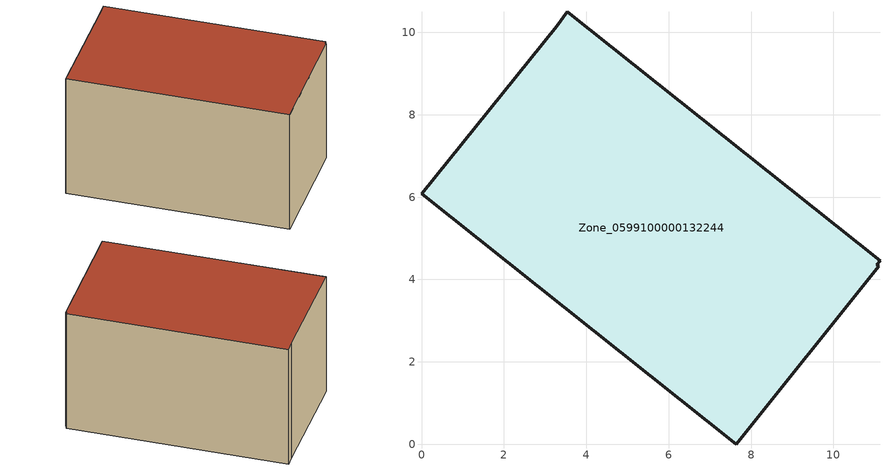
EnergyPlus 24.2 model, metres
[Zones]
Zone_0599100000132244
 floor ground (C_G): 11.13,4.45 11.06,4.36 11.1,4.33 7.64,0 0,6.08 3.28,10.15 3.54,10.5 z0.38
 wall outside (C_F): 11.06,4.36 11.13,4.45 3.54,10.5 3.28,10.15 0,6.08 7.64,0 11.1,4.33 11.06,4.36 z0.38:6.17
 roof outside (C_R): 11.13,4.45 3.54,10.5 3.28,10.15 0,6.08 7.64,0 11.1,4.33 11.06,4.36 z6.17
[BUILDING]
Pand.0599100000132244: North Axis=0; Terrain=City; Loads Convergence Tolerance Value=0.04; Temperature Convergence Tolerance Value=0.4; Solar Distribution=FullExterior; Maximum Number of Warmup Days=25; Minimum Number of Warmup Days=1
[Site:Location]
Rotterdam.The.Hague.AP_ZH_NLD Design_Conditions: Latitude=51.96; Longitude=4.45; Time Zone=1; Elevation=-4.5
[SITE:GROUNDTEMPERATURE:BUILDINGSURFACE]
18, 18, 18, 18, 18, 18, 18, 18, 18, 18, 18, 18
[MATERIAL] Thermal Absorptance=0.9; Solar Absorptance=0.7; Visible Absorptance=0.7
Name | Roughness | Thickness | Conductivity | Density | Specific Heat
G.TC.1975-1991 | MediumSmooth | 0.15 | 0.288461 | 540 | 1210
F.TC.1975-1991 | Rough | 0.3 | 0.230769 | 1920 | 840
R.TC.1975-1991 | MediumRough | 0.2 | 0.153846 | 1500 | 1000
[CONSTRUCTION]
C_G: G.TC.1975-1991
C_F: F.TC.1975-1991
C_R: R.TC.1975-1991
[ZONE]
Zone_0599100000132244: Type=1; Multiplier=1; Ceiling Height=Autocalculate; Volume=Autocalculate; Floor Area=autocalculate; Part of Total Floor Area=Yes
[ZONEINFILTRATION:DESIGNFLOWRATE]
Infil_Zone_0599100000132244: Zone or ZoneList or Space or SpaceList=Zone_0599100000132244; Schedule=AlwaysOn; Design Flow Rate Calculation Method=Flow/Area; Flow Rate per Floor Area=0.003; Constant Term Coefficient=1; Temperature Term Coefficient=0; Velocity Term Coefficient=0; Velocity Squared Term Coefficient=0
[HVACTEMPLATE:ZONE:IDEALLOADSAIRSYSTEM]
Zone_0599100000132244: Maximum Heating Supply Air Temperature=50; Minimum Cooling Supply Air Temperature=13; Maximum Heating Supply Air Humidity Ratio=0.0156; Minimum Cooling Supply Air Humidity Ratio=0.0077; Heating Limit=NoLimit; Cooling Limit=NoLimit; Dehumidification Control Type=ConstantSensibleHeatRatio; Cooling Sensible Heat Ratio=0.7; Dehumidification Setpoint=60; Humidification Control Type=None; Humidification Setpoint=30; Outdoor Air Method=None; Outdoor Air Flow Rate per Person=0.00944; Outdoor Air Flow Rate per Zone Floor Area=0; Outdoor Air Flow Rate per Zone=0; Demand Controlled Ventilation Type=None; Outdoor Air Economizer Type=NoEconomizer; Heat Recovery Type=None; Sensible Heat Recovery Effectiveness=0.7; Latent Heat Recovery Effectiveness=0.65
[ZONECONTROL:THERMOSTAT]
ThermostatControl_Zone_0599100000132244: Zone or ZoneList=Zone_0599100000132244; Control Type Schedule=DualSetpointControlType; Control 1=Thermostat_Zone_0599100000132244; Temperature Difference Between Cutout And Setpoint=0
[THERMOSTATSETPOINT:DUALSETPOINT]
Thermostat_Zone_0599100000132244: Heating Setpoint Temperature Schedule=HeatingSetpoint_Zone_0599100000132244; Cooling Setpoint Temperature Schedule=CoolingSetpoint_Zone_0599100000132244
[SCHEDULE:COMPACT]
HeatingSetpoint_Zone_0599100000132244: Through: 12/31, For: AllDays, Until: 24:00, 21
CoolingSetpoint_Zone_0599100000132244: Through: 12/31, For: AllDays, Until: 24:00, 24
DualSetpointControlType: Through: 12/31, For: AllDays, Until: 24:00, 4
AlwaysOn: Through: 12/31, For: AllDays, Until: 24:00, 1
